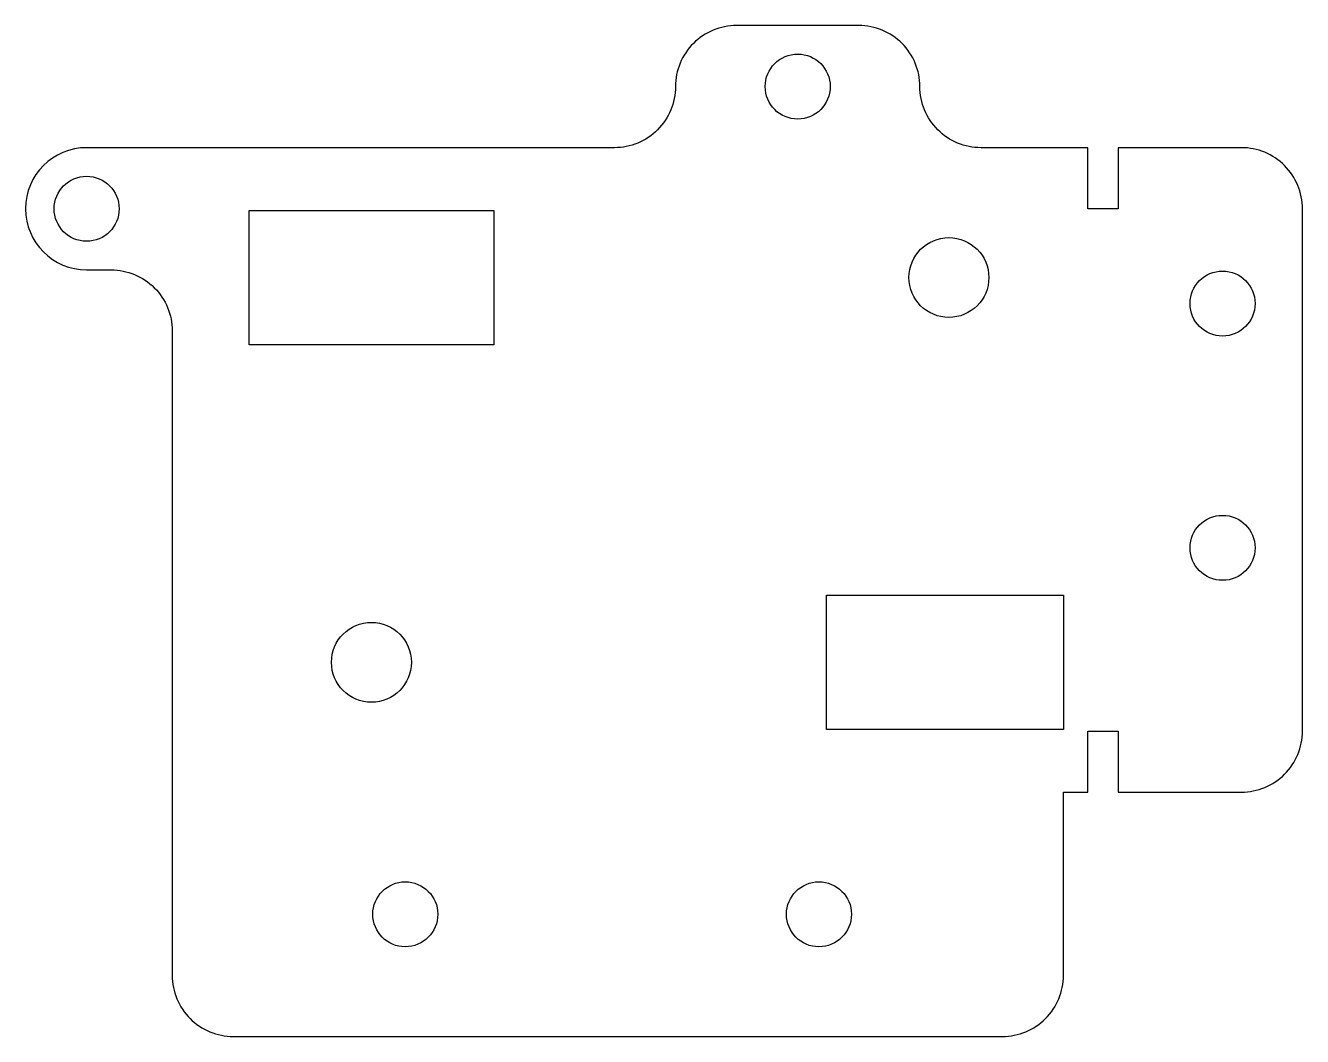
# Model space of a CAD drawing. Header units: inches. Extents: x -0.85 to 4.37, y 0 to 4.14.
import ezdxf

# ---------------------------------------------------------------- set-up
doc = ezdxf.new("R2010")
doc.units = ezdxf.units.IN
doc.header["$MEASUREMENT"] = 0

msp = doc.modelspace()

# ---------------------------------------------------------------- linework, layer by layer
msp.add_lwpolyline([(3.6201, 3.6378), (3.6201, 3.3878), (3.4951, 3.3878), (3.4951, 3.6378), (3.0586, 3.6378, -0.414214), (2.8086, 3.8878, 0.414214), (2.5586, 4.1378), (2.0586, 4.1378, 0.414214), (1.8086, 3.8878, -0.414214), (1.5586, 3.6378), (-0.6, 3.6378, 1), (-0.6, 3.1378), (-0.5, 3.1378, -0.414214), (-0.25, 2.8878), (-0.25, 0.25, 0.414214), (0, 0), (3.1457, 0, 0.414214), (3.3957, 0.25), (3.3957, 1), (3.4951, 1), (3.4951, 1.25), (3.6201, 1.25), (3.6201, 1), (4.1235, 1, 0.414214), (4.3735, 1.25), (4.3735, 3.3878, 0.414214), (4.1235, 3.6378)], format="xyb", close=True)
for points in [[(0.065, 3.3813), (1.065, 3.3813), (1.065, 2.8313), (0.065, 2.8313)], [(3.3957, 1.806), (3.3957, 1.256), (2.4271, 1.256), (2.4271, 1.806)]]:
    msp.add_lwpolyline(points, close=True)
for centre, radius in [((2.3086, 3.8878), 0.133), ((-0.6, 3.3878), 0.133), ((2.9272, 3.1063), 0.1634), ((4.0467, 3), 0.133), ((4.0467, 2), 0.133), ((0.565, 1.5315), 0.1634), ((0.7035, 0.5), 0.133), ((2.3957, 0.5), 0.133)]:
    msp.add_circle(centre, radius)

doc.saveas('drawing.dxf')
